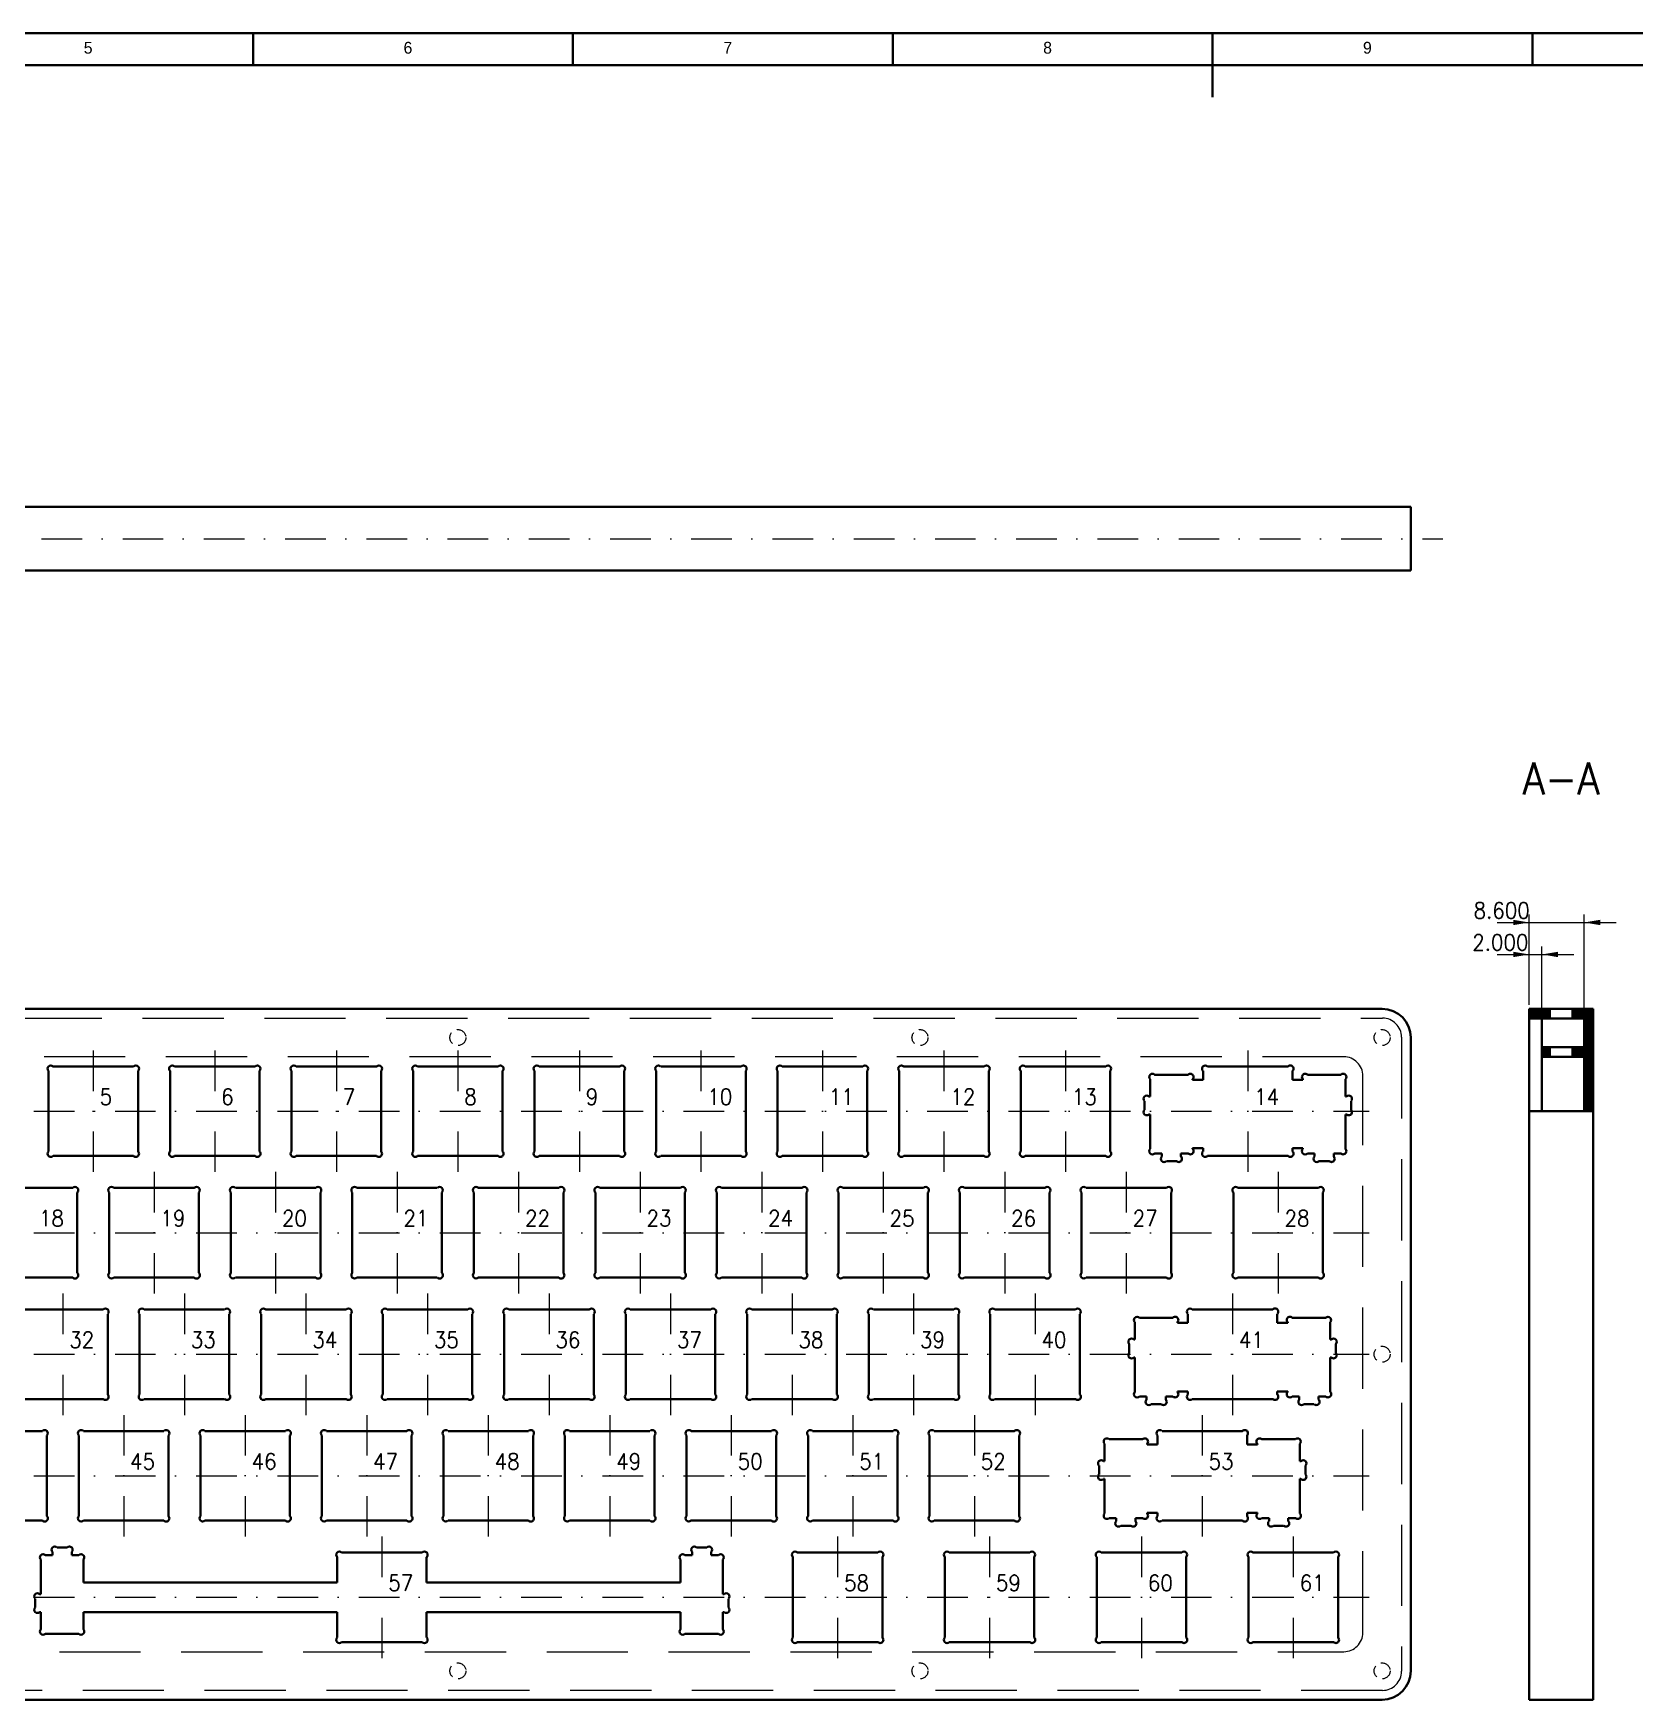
# Model space of a CAD drawing. Extents: x -75 to 756, y -330 to 254.
# Drawn here: x 156.1 to 406.5, y -6.5 to 254 of the extents above; entities that cross this region are included whole.
import ezdxf

# ---------------------------------------------------------------- set-up
doc = ezdxf.new("R2010")
doc.units = 0
for name, pattern in [('DASHDOT2', [12.7, 6.35, -3.125, 0.1, -3.125]), ('DASHED', [19.05, 12.7, -6.35]), ('DASHEDTINY', [2.8575, 1.905, -0.9525])]:
    doc.linetypes.add(name, pattern=pattern)
for name, color, linetype, lineweight, true_color in [('axis', 6, 'DASHDOT2', 18, 0xff00ff), ('back_view_visible', 7, 'Continuous', 35, 0x000000), ('cut_true', 7, 'Continuous', 35, 0xffffff), ('dimmensions', 2, 'Continuous', 13, 0xffff00), ('M2.5_1.5mm', 7, 'DASHEDTINY', 13, 0xffffff), ('out_line', 7, 'Continuous', 35, 0xffffff), ('pocket_2mm', 7, 'DASHED', 13, 0xffffff), ('pocket_8.6mm', 7, 'DASHED', 13, 0xffffff), ('side_view_thin', 7, 'Continuous', 13, 0xffffff), ('side_view_visible', 7, 'Continuous', 35, 0xffffff), ('title_block', 3, 'Continuous', 35, 0x00ff00)]:
    doc.layers.add(name, color=color, linetype=linetype, lineweight=lineweight, true_color=true_color)
doc.styles.add('textstyle126', font='')
doc.styles.add('textstyle127', font='')
doc.styles.add('textstyle128', font='')
doc.styles.add('textstyle129', font='')
doc.styles.add('textstyle136', font='')
doc.styles.add('textstyle139', font='')
doc.styles.add('textstyle140', font='')
doc.styles.add('textstyle141', font='')
doc.styles.add('textstyle142', font='')
doc.styles.add('textstyle143', font='')
doc.styles.add('textstyle144', font='')
doc.styles.add('textstyle145', font='')
doc.styles.add('textstyle146', font='')
doc.styles.add('textstyle147', font='')
doc.styles.add('textstyle148', font='')
doc.styles.add('textstyle149', font='')
doc.styles.add('textstyle150', font='')
doc.styles.add('textstyle158', font='')
doc.styles.add('textstyle160', font='')
doc.styles.add('textstyle161', font='')
doc.styles.add('textstyle162', font='')
doc.styles.add('textstyle163', font='')
doc.styles.add('textstyle165', font='')
doc.styles.add('textstyle166', font='')
doc.styles.add('textstyle167', font='')
doc.styles.add('textstyle168', font='')
doc.styles.add('textstyle169', font='')
doc.styles.add('textstyle170', font='')
doc.styles.add('textstyle171', font='')
doc.styles.add('textstyle172', font='')
doc.styles.add('textstyle173', font='')
doc.styles.add('textstyle175', font='')
doc.styles.add('textstyle176', font='')
doc.styles.add('textstyle177', font='')
doc.styles.add('textstyle178', font='')
doc.styles.add('textstyle179', font='')
doc.styles.add('textstyle180', font='')
doc.styles.add('textstyle181', font='')
doc.styles.add('textstyle182', font='')
doc.styles.add('textstyle183', font='')
doc.styles.add('textstyle186', font='')
doc.styles.add('textstyle187', font='')
doc.styles.add('textstyle188', font='')
doc.styles.add('textstyle189', font='')
doc.styles.add('textstyle190', font='')
doc.styles.add('textstyle191', font='')
doc.styles.add('textstyle196', font='')
doc.styles.add('textstyle197', font='')
doc.styles.add('textstyle208', font='')
doc.styles.add('textstyle209', font='')
doc.styles.add('textstyle211', font='')
doc.styles.add('textstyle216', font='')
doc.styles.add('textstyle255', font='')
doc.styles.get('textstyle126').set_extended_font_data('Standard')
doc.styles.get('textstyle127').set_extended_font_data('Standard')
doc.styles.get('textstyle128').set_extended_font_data('Standard')
doc.styles.get('textstyle129').set_extended_font_data('Standard')
doc.styles.get('textstyle136').set_extended_font_data('Standard')
doc.styles.get('textstyle139').set_extended_font_data('Standard')
doc.styles.get('textstyle140').set_extended_font_data('Standard')
doc.styles.get('textstyle141').set_extended_font_data('Standard')
doc.styles.get('textstyle142').set_extended_font_data('Standard')
doc.styles.get('textstyle143').set_extended_font_data('Standard')
doc.styles.get('textstyle144').set_extended_font_data('Standard')
doc.styles.get('textstyle145').set_extended_font_data('Standard')
doc.styles.get('textstyle146').set_extended_font_data('Standard')
doc.styles.get('textstyle147').set_extended_font_data('Standard')
doc.styles.get('textstyle148').set_extended_font_data('Standard')
doc.styles.get('textstyle149').set_extended_font_data('STANDARD')
doc.styles.get('textstyle150').set_extended_font_data('STANDARD')
doc.styles.get('textstyle158').set_extended_font_data('STANDARD')
doc.styles.get('textstyle160').set_extended_font_data('Standard')
doc.styles.get('textstyle161').set_extended_font_data('Standard')
doc.styles.get('textstyle162').set_extended_font_data('Standard')
doc.styles.get('textstyle163').set_extended_font_data('Standard')
doc.styles.get('textstyle165').set_extended_font_data('Standard')
doc.styles.get('textstyle166').set_extended_font_data('Standard')
doc.styles.get('textstyle167').set_extended_font_data('Standard')
doc.styles.get('textstyle168').set_extended_font_data('Standard')
doc.styles.get('textstyle169').set_extended_font_data('Standard')
doc.styles.get('textstyle170').set_extended_font_data('Standard')
doc.styles.get('textstyle171').set_extended_font_data('Standard')
doc.styles.get('textstyle172').set_extended_font_data('Standard')
doc.styles.get('textstyle173').set_extended_font_data('Standard')
doc.styles.get('textstyle175').set_extended_font_data('Standard')
doc.styles.get('textstyle176').set_extended_font_data('Standard')
doc.styles.get('textstyle177').set_extended_font_data('Standard')
doc.styles.get('textstyle178').set_extended_font_data('Standard')
doc.styles.get('textstyle179').set_extended_font_data('Standard')
doc.styles.get('textstyle180').set_extended_font_data('Standard')
doc.styles.get('textstyle181').set_extended_font_data('Standard')
doc.styles.get('textstyle182').set_extended_font_data('Standard')
doc.styles.get('textstyle183').set_extended_font_data('Standard')
doc.styles.get('textstyle186').set_extended_font_data('Standard')
doc.styles.get('textstyle187').set_extended_font_data('Standard')
doc.styles.get('textstyle188').set_extended_font_data('Standard')
doc.styles.get('textstyle189').set_extended_font_data('Standard')
doc.styles.get('textstyle190').set_extended_font_data('Standard')
doc.styles.get('textstyle191').set_extended_font_data('Standard')
doc.styles.get('textstyle196').set_extended_font_data('Standard')
doc.styles.get('textstyle197').set_extended_font_data('Standard')
doc.styles.get('textstyle208').set_extended_font_data('sldtextstyle0')
doc.styles.get('textstyle209').set_extended_font_data('sldtextstyle0')
doc.styles.get('textstyle211').set_extended_font_data('sldtextstyle0')
doc.styles.get('textstyle216').set_extended_font_data('sldtextstyle0')
doc.styles.get('textstyle255').set_extended_font_data('sldtextstyle0')

# ---------------------------------------------------------------- blocks, each defined once
blk = doc.blocks.new('mx_cut_1x1')
at = {"layer": 'cut_true'}
for p, q in [((-7, 6.29), (-7, -6.29)), ((-6.29, 7), (6.29, 7)), ((7, 6.29), (7, -6.29)), ((-6.29, -7), (6.29, -7))]:
    blk.add_line(p, q, dxfattribs=at)
for centre, start, end in [((-6.65, 6.65), 45, 225), ((6.65, 6.65), 315, 135), ((-6.65, -6.65), 135, 315), ((6.65, -6.65), 225, 45)]:
    blk.add_arc(centre, 0.5, start, end, dxfattribs=at)
blk = doc.blocks.new('mx_cut_1x[2_ 2.25_ 2.75]')
at = {"layer": 'cut_true'}
for p, q in [((-14.56, 5.7), (-9.32, 5.7)), ((-7, 4.9), (-7, 6.29)), ((6.29, 7), (-6.29, 7)), ((7, 4.9), (7, 6.29)), ((14.56, 5.7), (9.32, 5.7)), ((-15.27, 2.3), (-15.27, 4.99)), ((-8.62, 4.99), (-8.62, 4.9)), ((-8.62, 4.9), (-7, 4.9)), ((8.62, 4.9), (7, 4.9)), ((8.62, 4.99), (8.62, 4.9)), ((15.27, 2.3), (15.27, 4.99)), ((-16.14, 1.59), (-16.14, 0.21)), ((-15.27, 2.3), (-15.43, 2.3)), ((15.27, 2.3), (15.43, 2.3)), ((16.14, 1.59), (16.14, 0.21)), ((-15.27, -0.5), (-15.43, -0.5)), ((-15.27, -0.5), (-15.27, -5.89)), ((15.27, -0.5), (15.43, -0.5)), ((15.27, -0.5), (15.27, -5.89)), ((-14.56, -6.6), (-13.44, -6.6)), ((-13.44, -7.09), (-13.44, -6.6)), ((-12.73, -7.8), (-11.15, -7.8)), ((-10.44, -6.6), (-10.44, -7.09)), ((-10.44, -6.6), (-9.32, -6.6)), ((-8.62, -5.8), (-7, -5.8)), ((-8.62, -5.89), (-8.62, -5.8)), ((-7, -5.8), (-7, -6.29)), ((-6.29, -7), (6.29, -7)), ((7, -5.8), (7, -6.29)), ((8.62, -5.8), (7, -5.8)), ((8.62, -5.89), (8.62, -5.8)), ((10.44, -6.6), (9.32, -6.6)), ((10.44, -6.6), (10.44, -7.09)), ((12.73, -7.8), (11.15, -7.8)), ((14.56, -6.6), (13.44, -6.6)), ((13.44, -7.09), (13.44, -6.6))]:
    blk.add_line(p, q, dxfattribs=at)
for centre, start, end in [((-14.91, 5.35), 45.002, 224.9945), ((-8.97, 5.35), 315, 135.0005), ((-6.65, 6.65), 45, 225), ((6.65, 6.65), 315, 135.0005), ((8.97, 5.35), 44.9995, 225), ((14.91, 5.35), 315.0055, 134.998), ((-15.79, 1.95), 45, 225), ((-15.79, -0.15), 135, 315), ((15.79, 1.95), 315, 135), ((15.79, -0.15), 225, 45), ((-14.91, -6.25), 135, 315), ((-13.09, -7.45), 135, 315), ((-10.79, -7.45), 225, 45), ((-8.97, -6.25), 225, 45), ((-6.65, -6.65), 135, 315), ((6.65, -6.65), 224.9995, 45.0005), ((8.97, -6.25), 135, 315), ((10.79, -7.45), 135, 315), ((13.09, -7.45), 225, 45), ((14.91, -6.25), 225, 45)]:
    blk.add_arc(centre, 0.5, start, end, dxfattribs=at)
blk = doc.blocks.new('mx_cut_1x6.25')
at = {"layer": 'cut_true'}
for p, q in [((-52.62, 5.7), (-47.38, 5.7)), ((-7, 6.29), (-7, 2.3)), ((6.29, 7), (-6.29, 7)), ((7, 2.3), (7, 6.29)), ((52.62, 5.7), (47.38, 5.7)), ((-53.33, 2.3), (-53.33, 4.99)), ((-46.67, 4.99), (-46.67, 2.3)), ((46.67, 4.99), (46.67, 2.3)), ((53.33, 2.3), (53.33, 4.99)), ((-54.2, 1.59), (-54.2, 0.21)), ((-53.33, 2.3), (-53.49, 2.3)), ((-46.67, 2.3), (-7, 2.3)), ((46.67, 2.3), (7, 2.3)), ((53.33, 2.3), (53.49, 2.3)), ((54.2, 1.59), (54.2, 0.21)), ((-53.33, -0.5), (-53.49, -0.5)), ((-53.33, -0.5), (-53.33, -5.89)), ((-46.67, -2.3), (-7, -2.3)), ((-46.67, -5.89), (-46.67, -2.3)), ((-7, -6.29), (-7, -2.3)), ((46.67, -2.3), (7, -2.3)), ((7, -2.3), (7, -6.29)), ((46.67, -5.89), (46.67, -2.3)), ((53.33, -0.5), (53.49, -0.5)), ((53.33, -0.5), (53.33, -5.89)), ((-52.62, -6.6), (-51.5, -6.6)), ((-51.5, -7.09), (-51.5, -6.6)), ((-50.79, -7.8), (-49.21, -7.8)), ((-48.5, -6.6), (-48.5, -7.09)), ((-48.5, -6.6), (-47.38, -6.6)), ((-6.29, -7), (6.29, -7)), ((48.5, -6.6), (47.38, -6.6)), ((48.5, -6.6), (48.5, -7.09)), ((50.79, -7.8), (49.21, -7.8)), ((52.62, -6.6), (51.5, -6.6)), ((51.5, -7.09), (51.5, -6.6))]:
    blk.add_line(p, q, dxfattribs=at)
for centre, start, end in [((-52.97, 5.35), 45, 225), ((-47.03, 5.35), 315, 135), ((-6.65, 6.65), 45, 225), ((6.65, 6.65), 315, 135), ((47.03, 5.35), 45, 225), ((52.97, 5.35), 315, 135), ((-53.85, 1.95), 45, 225), ((-53.85, -0.15), 135, 315), ((53.85, 1.95), 315, 135), ((53.85, -0.15), 225, 45), ((-52.97, -6.25), 135, 315), ((-51.15, -7.45), 135, 315), ((-48.85, -7.45), 225, 45), ((-47.03, -6.25), 225, 45), ((-6.65, -6.65), 135, 315), ((6.65, -6.65), 225, 45), ((47.03, -6.25), 135, 315), ((48.85, -7.45), 135, 315), ((51.15, -7.45), 225, 45), ((52.97, -6.25), 225, 45)]:
    blk.add_arc(centre, 0.5, start, end, dxfattribs=at)
blk = doc.blocks.new('A1_h_title_block')
at = {"layer": 'title_block'}
for p, q in [((836, 589), (5, 589)), ((270.5, 584), (270.5, 589)), ((320.5, 589), (320.5, 584)), ((370.5, 584), (370.5, 589)), ((420.5, 589), (420.5, 579)), ((470.5, 584), (470.5, 589)), ((831, 584), (10, 584))]:
    blk.add_line(p, q, dxfattribs=at)
at = {"layer": 'title_block', "char_height": 1.85, "width": 0.8231, "attachment_point": 1}
for s, insert, style in [('5', (244.01, 587.67), 'textstyle211'), ('6', (294.01, 587.67), 'textstyle208'), ('7', (344.01, 587.67), 'textstyle209'), ('8', (394.01, 587.67), 'textstyle216'), ('9', (444.01, 587.67), 'textstyle255')]:
    blk.add_mtext(s, dxfattribs=dict(at, insert=insert, style=style))

msp = doc.modelspace()

# ---------------------------------------------------------------- hatches: boundary and pattern name
at = {"layer": 'side_view_thin'}
h = msp.add_hatch(dxfattribs=at)
h.set_pattern_fill('ANSI31', color=256, scale=0.5, style=0)
h.set_pattern_definition([(45, (0, 0), (-0.088388348, 0.088388348), [])])
h.paths.add_polyline_path([(400, 101.5), (396.75, 101.5), (396.75, 100), (398.6, 100), (398.6, 95.5), (396.75, 95.5), (396.75, 94), (398.6, 94), (398.6, 85.5), (400, 85.5)])
h.paths.add_polyline_path([(390, 100), (393.25, 100), (393.25, 101.5), (390, 101.5)])
h.paths.add_polyline_path([(393.25, 95.5), (392, 95.5), (392, 94), (393.25, 94)])

# ---------------------------------------------------------------- linework, layer by layer
at = {"layer": 'axis'}
for p, q in [((68.5, 175), (376.5, 175)), ((165.5, 95), (165.5, 76)), ((184.5, 95), (184.5, 76)), ((203.5, 95), (203.5, 76)), ((222.5, 95), (222.5, 76)), ((241.5, 95), (241.5, 76)), ((260.5, 95), (260.5, 76)), ((279.5, 95), (279.5, 76)), ((298.5, 95), (298.5, 76)), ((317.5, 95), (317.5, 76)), ((346, 95), (346, 76)), ((80, 85.5), (365, 85.5)), ((175, 76), (175, 57)), ((194, 76), (194, 57)), ((213, 76), (213, 57)), ((232, 76), (232, 57)), ((251, 76), (251, 57)), ((270, 76), (270, 57)), ((289, 76), (289, 57)), ((308, 76), (308, 57)), ((327, 76), (327, 57)), ((350.75, 76), (350.75, 57)), ((80, 66.5), (365, 66.5)), ((160.75, 57), (160.75, 38)), ((179.75, 57), (179.75, 38)), ((198.75, 57), (198.75, 38)), ((217.75, 57), (217.75, 38)), ((236.75, 57), (236.75, 38)), ((255.75, 57), (255.75, 38)), ((274.75, 57), (274.75, 38)), ((293.75, 57), (293.75, 38)), ((312.75, 57), (312.75, 38)), ((343.62, 57), (343.62, 38)), ((80, 47.5), (365, 47.5)), ((170.25, 38), (170.25, 19)), ((189.25, 38), (189.25, 19)), ((208.25, 38), (208.25, 19)), ((227.25, 38), (227.25, 19)), ((246.25, 38), (246.25, 19)), ((265.25, 38), (265.25, 19)), ((284.25, 38), (284.25, 19)), ((303.25, 38), (303.25, 19)), ((338.88, 38), (338.88, 19)), ((80, 28.5), (365, 28.5)), ((210.62, 19), (210.62, 0)), ((281.88, 19), (281.88, 0)), ((305.62, 19), (305.62, 0)), ((329.38, 19), (329.38, 0)), ((353.12, 19), (353.12, 0)), ((80, 9.5), (365, 9.5))]:
    msp.add_line(p, q, dxfattribs=at)
at = {"layer": 'back_view_visible'}
for p, q in [((371.5, 180), (73.5, 180)), ((371.5, 170), (371.5, 180)), ((73.5, 170), (371.5, 170))]:
    msp.add_line(p, q, dxfattribs=at)
at = {"layer": 'dimmensions'}
for p, q in [((385, 115), (403.6, 115)), ((390, 102.12), (390, 116.25)), ((398.6, 100.62), (398.6, 116.25)), ((385, 110), (397, 110)), ((390, 102.12), (390, 111.25)), ((392, 100.62), (392, 111.25))]:
    msp.add_line(p, q, dxfattribs=at)
for points in [[(390, 115), (387.5, 114.58), (387.5, 115.42)], [(398.6, 115), (401.1, 115.42), (401.1, 114.58)], [(390, 110), (387.5, 109.58), (387.5, 110.42)], [(392, 110), (394.5, 110.42), (394.5, 109.58)]]:
    msp.add_solid(points, dxfattribs=at)
at = {"layer": 'M2.5_1.5mm'}
for centre in [(222.5, 97), (294.75, 97), (367, 97), (367, 47.5), (222.5, -2), (294.75, -2), (367, -2)]:
    msp.add_circle(centre, 1.25, dxfattribs=at)
at = {"layer": 'out_line'}
for p, q in [((367, 101.5), (78, 101.5)), ((371.5, -2), (371.5, 97)), ((78, -6.5), (367, -6.5))]:
    msp.add_line(p, q, dxfattribs=at)
for centre, start, end in [((367, 97), 0, 90), ((367, -2), 270, 0)]:
    msp.add_arc(centre, 4.5, start, end, dxfattribs=at)
at = {"layer": 'pocket_2mm'}
for p, q in [((77.95, 100.05), (367.05, 100.05)), ((370.05, 97.05), (370.05, -2.05)), ((367.05, -5.05), (77.95, -5.05))]:
    msp.add_line(p, q, dxfattribs=at)
for centre, start, end in [((367.05, 97.05), 0, 90), ((367.05, -2.05), 270, 0)]:
    msp.add_arc(centre, 3, start, end, dxfattribs=at)
at = {"layer": 'pocket_8.6mm'}
for p, q in [((361, 94), (84, 94)), ((364, 4), (364, 91)), ((84, 1), (361, 1))]:
    msp.add_line(p, q, dxfattribs=at)
for centre, start, end in [((361, 91), 0, 90), ((361, 4), 270, 0)]:
    msp.add_arc(centre, 3, start, end, dxfattribs=at)
at = {"layer": 'side_view_visible'}
for p, q in [((393.25, 101.5), (390, 101.5)), ((390, 101.5), (390, 100)), ((390, 100), (393.25, 100)), ((390, 100), (390, -6.5)), ((392, 95.5), (392, 100)), ((393.25, 101.5), (393.25, 100)), ((396.75, 101.5), (393.25, 101.5)), ((393.25, 100), (396.75, 100)), ((400, 101.5), (396.75, 101.5)), ((396.75, 100), (396.75, 101.5)), ((396.75, 100), (398.6, 100)), ((398.6, 100), (398.6, 95.5)), ((400, 85.5), (400, 101.5)), ((393.25, 95.5), (392, 95.5)), ((392, 95.5), (392, 94)), ((392, 94), (393.25, 94)), ((392, 94), (392, 85.5)), ((393.25, 95.5), (393.25, 94)), ((396.75, 95.5), (393.25, 95.5)), ((393.25, 94), (396.75, 94)), ((398.6, 95.5), (396.75, 95.5)), ((396.75, 94), (396.75, 95.5)), ((396.75, 94), (398.6, 94)), ((398.6, 94), (398.6, 85.5)), ((398.6, 85.5), (390, 85.5)), ((400, 85.5), (398.6, 85.5)), ((400, -6.5), (400, 85.5)), ((390, -6.5), (400, -6.5))]:
    msp.add_line(p, q, dxfattribs=at)

# ---------------------------------------------------------------- block references
at = {"layer": 'axis'}
msp.add_blockref('A1_h_title_block', (-80, -335), dxfattribs=at)
at = {"layer": 'cut_true'}
for name, p in [('mx_cut_1x1', (165.5, 85.5)), ('mx_cut_1x1', (184.5, 85.5)), ('mx_cut_1x1', (203.5, 85.5)), ('mx_cut_1x1', (222.5, 85.5)), ('mx_cut_1x1', (241.5, 85.5)), ('mx_cut_1x1', (260.5, 85.5)), ('mx_cut_1x1', (279.5, 85.5)), ('mx_cut_1x1', (298.5, 85.5)), ('mx_cut_1x1', (317.5, 85.5)), ('mx_cut_1x[2_ 2.25_ 2.75]', (346, 85.5)), ('mx_cut_1x1', (156, 66.5)), ('mx_cut_1x1', (175, 66.5)), ('mx_cut_1x1', (194, 66.5)), ('mx_cut_1x1', (213, 66.5)), ('mx_cut_1x1', (232, 66.5)), ('mx_cut_1x1', (251, 66.5)), ('mx_cut_1x1', (270, 66.5)), ('mx_cut_1x1', (289, 66.5)), ('mx_cut_1x1', (308, 66.5)), ('mx_cut_1x1', (327, 66.5)), ('mx_cut_1x1', (350.75, 66.5)), ('mx_cut_1x1', (160.75, 47.5)), ('mx_cut_1x1', (179.75, 47.5)), ('mx_cut_1x1', (198.75, 47.5)), ('mx_cut_1x1', (217.75, 47.5)), ('mx_cut_1x1', (236.75, 47.5)), ('mx_cut_1x1', (255.75, 47.5)), ('mx_cut_1x1', (274.75, 47.5)), ('mx_cut_1x1', (293.75, 47.5)), ('mx_cut_1x1', (312.75, 47.5)), ('mx_cut_1x[2_ 2.25_ 2.75]', (343.62, 47.5)), ('mx_cut_1x1', (151.25, 28.5)), ('mx_cut_1x1', (170.25, 28.5)), ('mx_cut_1x1', (189.25, 28.5)), ('mx_cut_1x1', (208.25, 28.5)), ('mx_cut_1x1', (227.25, 28.5)), ('mx_cut_1x1', (246.25, 28.5)), ('mx_cut_1x1', (265.25, 28.5)), ('mx_cut_1x1', (284.25, 28.5)), ('mx_cut_1x1', (303.25, 28.5)), ('mx_cut_1x[2_ 2.25_ 2.75]', (338.88, 28.5)), ('mx_cut_1x1', (281.88, 9.5)), ('mx_cut_1x1', (305.62, 9.5)), ('mx_cut_1x1', (329.38, 9.5)), ('mx_cut_1x1', (353.12, 9.5))]:
    msp.add_blockref(name, p, dxfattribs=at)
at = {"layer": 'cut_true', "xscale": -1, "rotation": 180}
msp.add_blockref('mx_cut_1x6.25', (210.62, 9.5), dxfattribs=at)

# ---------------------------------------------------------------- texts
at = {"layer": 'dimmensions'}
for s, insert, char_height, width, attachment_point, style in [('A-A', (395, 135), 5, 12.2222, 8, 'textstyle158'), ('8.600', (385.7, 116.87), 2.5, 7.7778, 5, 'textstyle150'), ('2.000', (385.49, 111.88), 2.5, 7.7778, 5, 'textstyle149'), ('5', (166.5, 86.5), 2.5, 2, 7, 'textstyle197'), ('6', (185.5, 86.5), 2.5, 2, 7, 'textstyle196'), ('7', (204.5, 86.5), 2.5, 2, 7, 'textstyle177'), ('8', (223.5, 86.5), 2.5, 2, 7, 'textstyle176'), ('9', (242.5, 86.5), 2.5, 2, 7, 'textstyle179'), ('10', (261.5, 86.5), 2.5, 2, 7, 'textstyle178'), ('11', (280.5, 86.5), 2.5, 2, 7, 'textstyle181'), ('12', (299.5, 86.5), 2.5, 2, 7, 'textstyle180'), ('13', (318.5, 86.5), 2.5, 2, 7, 'textstyle183'), ('14', (347, 86.5), 2.5, 1.6667, 7, 'textstyle182'), ('18', (157, 67.5), 2.5, 2, 7, 'textstyle187'), ('19', (176, 67.5), 2.5, 2, 7, 'textstyle186'), ('20', (195, 67.5), 2.5, 2, 7, 'textstyle189'), ('21', (214, 67.5), 2.5, 2, 7, 'textstyle188'), ('22', (233, 67.5), 2.5, 2, 7, 'textstyle191'), ('23', (252, 67.5), 2.5, 2, 7, 'textstyle190'), ('24', (271, 67.5), 2.5, 2, 7, 'textstyle161'), ('25', (290, 67.5), 2.5, 2, 7, 'textstyle160'), ('26', (309, 67.5), 2.5, 2, 7, 'textstyle163'), ('27', (328, 67.5), 2.5, 2, 7, 'textstyle162'), ('28', (351.75, 67.5), 2.5, 2, 7, 'textstyle165'), ('32', (161.75, 48.5), 2.5, 2, 7, 'textstyle175'), ('33', (180.75, 48.5), 2.5, 2, 7, 'textstyle172'), ('34', (199.75, 48.5), 2.5, 2, 7, 'textstyle173'), ('35', (218.75, 48.5), 2.5, 2, 7, 'textstyle170'), ('36', (237.75, 48.5), 2.5, 2, 7, 'textstyle171'), ('37', (256.75, 48.5), 2.5, 2, 7, 'textstyle168'), ('38', (275.75, 48.5), 2.5, 2, 7, 'textstyle169'), ('39', (294.75, 48.5), 2.5, 2, 7, 'textstyle166'), ('40', (313.75, 48.5), 2.5, 2, 7, 'textstyle167'), ('41', (344.62, 48.5), 2.5, 1.6667, 7, 'textstyle136'), ('45', (171.25, 29.5), 2.5, 2, 7, 'textstyle140'), ('46', (190.25, 29.5), 2.5, 2, 7, 'textstyle139'), ('47', (209.25, 29.5), 2.5, 2, 7, 'textstyle142'), ('48', (228.25, 29.5), 2.5, 2, 7, 'textstyle141'), ('49', (247.25, 29.5), 2.5, 2, 7, 'textstyle144'), ('50', (266.25, 29.5), 2.5, 2, 7, 'textstyle143'), ('51', (285.25, 29.5), 2.5, 2, 7, 'textstyle146'), ('52', (304.25, 29.5), 2.5, 2, 7, 'textstyle145'), ('53', (339.88, 29.5), 2.5, 1.6667, 7, 'textstyle148'), ('57', (211.62, 10.5), 2.5, 1.3333, 7, 'textstyle147'), ('58', (282.88, 10.5), 2.5, 2, 7, 'textstyle128'), ('59', (306.62, 10.5), 2.5, 2, 7, 'textstyle129'), ('60', (330.38, 10.5), 2.5, 2, 7, 'textstyle126'), ('61', (354.12, 10.5), 2.5, 2, 7, 'textstyle127')]:
    msp.add_mtext(s, dxfattribs=dict(at, insert=insert, char_height=char_height, width=width, attachment_point=attachment_point, style=style))

doc.saveas('drawing.dxf')
